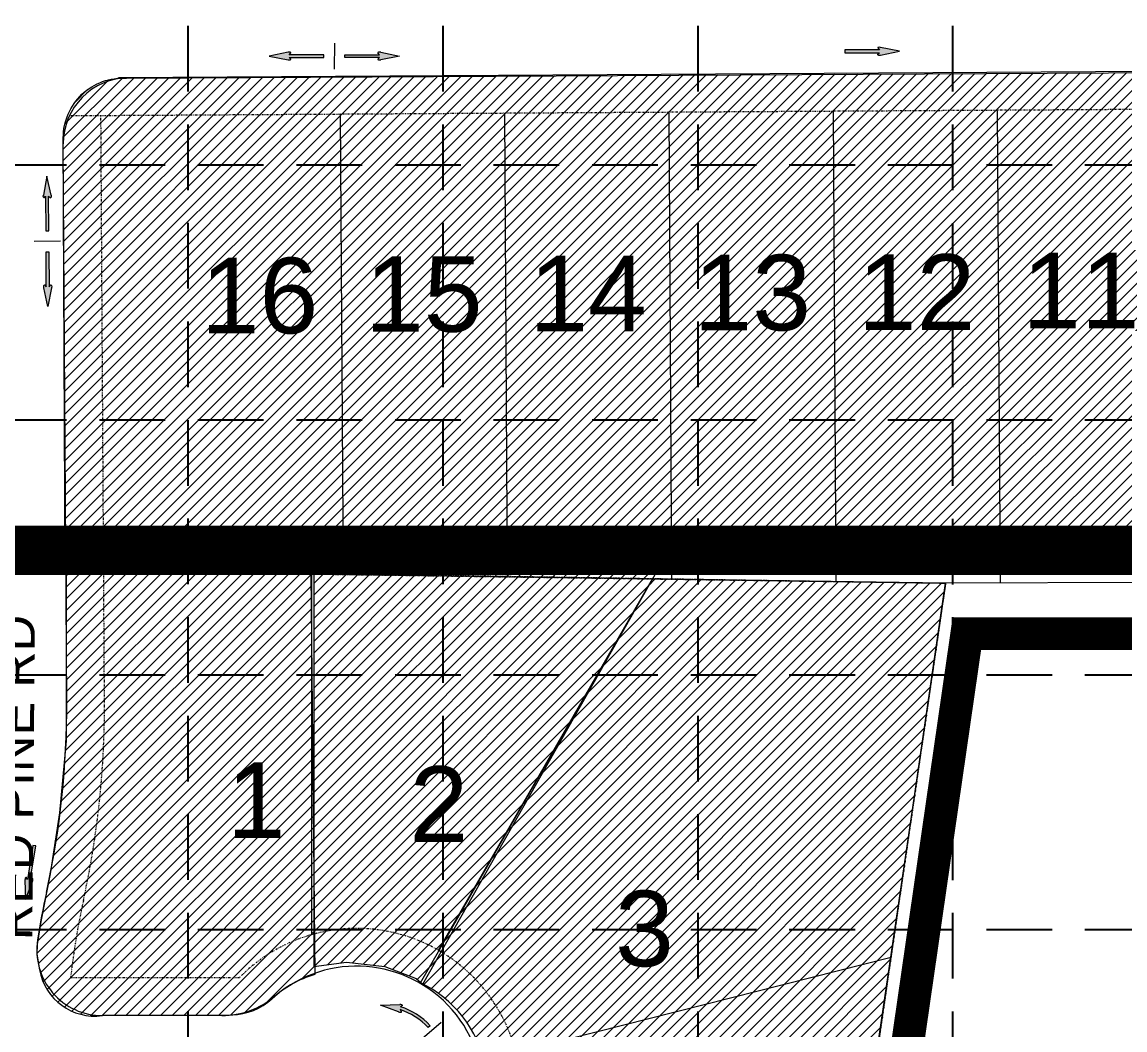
# Model space of a CAD drawing. Extents: x 218174 to 221286, y 216036 to 221010.
# Drawn here: x 219912 to 220247.7, y 218182 to 218488.8 of the extents above; entities that cross this region are included whole.
import ezdxf
from ezdxf.enums import TextEntityAlignment as Align

# ---------------------------------------------------------------- set-up
doc = ezdxf.new("R2010")
doc.units = 0
doc.header["$MEASUREMENT"] = 0
doc.linetypes.add('DASHED', pattern=[0.75, 0.5, -0.25])
doc.linetypes.add('DIVIDE', pattern=[1.25, 0.5, -0.25, 0, -0.25, 0, -0.25])
for name, color, linetype, lineweight in [('1 ARROWS', 7, 'Continuous', 0), ('1 CURB LINE', 7, 'Continuous', 0), ('1 LOT NUMBERS', 7, 'Continuous', 0), ('1 PHASE LINES', 7, 'Continuous', 0), ('1 STREET NAMES', 7, 'Continuous', 0), ('25', 7, 'Continuous', 0), ('PH.2-27', 7, 'Continuous', 0), ('PH.2-29', 7, 'Continuous', 0), ('PH.5-27', 7, 'Continuous', 0), ('PH.5-29', 7, 'Continuous', 0)]:
    doc.layers.add(name, color=color, linetype=linetype, lineweight=lineweight)
for name, color, linetype in [('1 LIMITS OF DISTURBANCE', 1, 'DASHED'), ('1 SODDED LOT', 2, 'Continuous'), ('GRID', 251, 'DASHED')]:
    doc.layers.add(name, color=color, linetype=linetype)
doc.styles.get("Standard").update_dxf_attribs({"font": 'ARIAL.TTF'})
pattern_1 = [(45, (0, 0), (-1.767766952966369, 1.767766952966369), [])]

msp = doc.modelspace()

# ---------------------------------------------------------------- hatches: boundary and pattern name
at = {"layer": '1 ARROWS', "linetype": 'Continuous', "lineweight": 0}
h = msp.add_hatch(color=256, dxfattribs=at)
edge = h.paths.add_edge_path()
edge.add_line((220172.4393, 218480.927), (220172.9873, 218480.319))
edge.add_line((220172.9873, 218480.319), (220162.4033, 218480.319))
edge.add_line((220162.4033, 218480.319), (220162.4073, 218479.459))
edge.add_line((220162.4073, 218479.459), (220172.9873, 218479.459))
edge.add_line((220172.9873, 218479.459), (220172.4513, 218478.959))
edge.add_line((220172.4513, 218478.959), (220172.4504237492, 218478.957489293))
edge.add_ellipse((220172.985428591, 218478.9102099902), major_axis=(-0.5599999835654649, 1.281461009340908e-05), ratio=0.2857142856656849, start_angle=-17.18267222680537, end_angle=124.7269333349436)
edge.add_line((220173.3044384934, 218478.7787024787), (220173.3033, 218478.779))
edge.add_line((220173.3033, 218478.779), (220179.0353, 218479.915))
edge.add_line((220179.0353, 218479.915), (220173.3073, 218481.095))
edge.add_line((220173.3073, 218481.095), (220173.3085772058, 218481.0958994756))
edge.add_ellipse((220172.9807480713, 218480.9661882906), major_axis=(-0.5599999835553902, 1.28145955607326e-05), ratio=0.2857142857313003, start_angle=234.1684722239023, end_angle=374.4967194430868)
edge.add_line((220172.4393, 218480.927), (220172.4393, 218480.927))
h = msp.add_hatch(color=256, dxfattribs=at)
edge = h.paths.add_edge_path()
edge.add_line((219993.8279, 218477.4856), (219993.2879, 218477.9856))
edge.add_line((219993.2879, 218477.9856), (220003.8719, 218478.0016))
edge.add_line((220003.8719, 218478.0016), (220003.8719, 218478.8616))
edge.add_line((220003.8719, 218478.8616), (219993.2879, 218478.8456))
edge.add_line((219993.2879, 218478.8456), (219993.8359, 218479.4536))
edge.add_line((219993.8359, 218479.4536), (219993.8375218306, 218479.4552771244))
edge.add_ellipse((219993.2952897431, 218479.4944889318), major_axis=(0.5599993003929559, 0.0008676997387176976), ratio=0.2857142856996242, start_angle=-14.49671944819191, end_angle=125.831527777922)
edge.add_line((219992.9672629825, 218479.6236995054), (219992.9679, 218479.6216))
edge.add_line((219992.9679, 218479.6216), (219987.2399, 218478.4336))
edge.add_line((219987.2399, 218478.4336), (219992.9759, 218477.3056))
edge.add_ellipse((219993.2937478772, 218477.4385059224), major_axis=(0.5599993004085901, 0.0008676997202418555), ratio=0.2857142856774649, start_angle=235.2730666702234, end_angle=377.182672233985)
edge.add_line((219993.8286799093, 218477.4866018973), (219993.8279, 218477.4856))
edge.add_line((219993.8279, 218477.4856), (219993.8279, 218477.4856))
edge.add_line((219993.8279, 218477.4856), (219993.8279, 218477.4856))
h = msp.add_hatch(color=256, dxfattribs=at)
edge = h.paths.add_edge_path()
edge.add_line((220020.3159, 218477.4856), (220020.8559, 218477.9856))
edge.add_line((220020.8559, 218477.9856), (220010.2719, 218478.0016))
edge.add_line((220010.2719, 218478.0016), (220010.2719, 218478.8616))
edge.add_line((220010.2719, 218478.8616), (220020.8559, 218478.8456))
edge.add_line((220020.8559, 218478.8456), (220020.3079, 218479.4536))
edge.add_line((220020.3079, 218479.4536), (220020.3063124746, 218479.4552766453))
edge.add_ellipse((220020.8485445621, 218479.4944884527), major_axis=(-0.5599993003517315, 0.0008676997323755125), ratio=0.2857142857882789, start_angle=234.1684722188539, end_angle=374.496719431673, ccw=False)
edge.add_line((220021.1765713227, 218479.6236990264), (220021.1759, 218479.6216))
edge.add_line((220021.1759, 218479.6216), (220026.9039, 218478.4336))
edge.add_line((220026.9039, 218478.4336), (220021.1679, 218477.3056))
edge.add_ellipse((220020.8500863565, 218477.4385054433), major_axis=(-0.5599993003675948, 0.0008676997520417718), ratio=0.2857142857478522, start_angle=-17.182672219505378, end_angle=124.7269333372405, ccw=False)
edge.add_line((220020.3151543244, 218477.4866014182), (220020.3159, 218477.4856))
edge.add_line((220020.3159, 218477.4856), (220020.3159, 218477.4856))
edge.add_line((220020.3159, 218477.4856), (220020.3159, 218477.4856))
h = msp.add_hatch(color=256, dxfattribs=at)
edge = h.paths.add_edge_path()
edge.add_line((219918.6915259975, 218435.2722262941), (219919.188238989, 218435.8152513723))
edge.add_line((219919.188238989, 218435.8152513723), (219919.2684838033, 218425.231543171))
edge.add_line((219919.2684838033, 218425.231543171), (219920.1284679848, 218425.2367633896))
edge.add_line((219920.1284679848, 218425.2367633896), (219920.0482231704, 218435.8204715909))
edge.add_line((219920.0482231704, 218435.8204715909), (219920.6595383589, 218435.2761722437))
edge.add_line((219920.6595383589, 218435.2761722437), (219920.6612246097, 218435.2745949248))
edge.add_ellipse((219920.6971443354, 218435.8170550552), major_axis=(-0.00426689163741241, 0.5599837330085298), ratio=0.2857142857424029, start_angle=165.5032805615903, end_angle=305.8315277752866)
edge.add_line((219920.8243614028, 218436.1458600931), (219920.8222664901, 218436.1451760417))
edge.add_line((219920.8222664901, 218436.1451760417), (219919.5995192579, 218441.8658594972))
edge.add_line((219919.5995192579, 218441.8658594972), (219918.5063576499, 218436.1231180188))
edge.add_ellipse((219918.6411897843, 218435.80611696), major_axis=(-0.004266891641480115, 0.5599837329644858), ratio=0.2857142857500352, start_angle=55.2730666622835, end_angle=197.1826722192115)
edge.add_line((219918.6925319235, 218435.2714867108), (219918.6915259975, 218435.2722262941))
edge.add_line((219918.6915259975, 218435.2722262941), (219918.6915259975, 218435.2722262941))
edge.add_line((219918.6915259975, 218435.2722262941), (219918.6915259975, 218435.2722262941))
h = msp.add_hatch(color=256, dxfattribs=at)
edge = h.paths.add_edge_path()
edge.add_line((219918.8523087298, 218408.7847135051), (219919.3555773446, 218408.2477584485))
edge.add_line((219919.3555773446, 218408.2477584485), (219919.3073319416, 218418.8316608904))
edge.add_line((219919.3073319416, 218418.8316608904), (219920.1673161231, 218418.836881109))
edge.add_line((219920.1673161231, 218418.836881109), (219920.2155615261, 218408.2529786671))
edge.add_line((219920.2155615261, 218408.2529786671), (219920.8202239709, 218408.8046591605))
edge.add_line((219920.8202239709, 218408.8046591605), (219920.8218912199, 218408.8062911415))
edge.add_ellipse((219920.8643936666, 218408.2643070441), major_axis=(-0.00253152406406151, 0.5599942668982499), ratio=0.285714285773122, start_angle=234.1684722205772, end_angle=374.4967194345718, ccw=False)
edge.add_line((219920.995592993, 218407.9370706281), (219920.9934896595, 218407.9376948898))
edge.add_line((219920.9934896595, 218407.9376948898), (219919.8402805949, 218402.202589063))
edge.add_line((219919.8402805949, 218402.202589063), (219918.6774836991, 218407.9316365726))
edge.add_ellipse((219918.8084578334, 218408.2502853452), major_axis=(-0.002531524044849182, 0.5599942668495553), ratio=0.2857142857825052, start_angle=-17.182672208366625, end_angle=124.7269333410249, ccw=False)
edge.add_line((219918.8533058746, 218408.7854994816), (219918.8523087298, 218408.7847135051))
edge.add_line((219918.8523087298, 218408.7847135051), (219918.8523087298, 218408.7847135051))
edge.add_line((219918.8523087298, 218408.7847135051), (219918.8523087298, 218408.7847135051))
h = msp.add_hatch(color=256, dxfattribs=at)
edge = h.paths.add_edge_path()
edge.add_line((219915.157805343, 218228.0573296422), (219914.4698126665, 218227.6138951995))
edge.add_line((219914.4698126665, 218227.6138951995), (219916.1666802387, 218238.0609857568))
edge.add_line((219916.1666802387, 218238.0609857568), (219915.3171634823, 218238.1949160052))
edge.add_line((219915.3171634823, 218238.1949160052), (219913.6209372055, 218227.7517737059))
edge.add_line((219913.6209372055, 218227.7517737059), (219913.2133385414, 218228.3610021947))
edge.add_line((219913.2133385414, 218228.3610021947), (219913.2119878601, 218228.3621093131))
edge.add_ellipse((219913.079546106, 218227.8416050316), major_axis=(0.0897939992183155, 0.5527540434225644), ratio=0.2857142857325548, start_angle=-17.1826722214674, end_angle=124.7269333328051)
edge.add_line((219912.8985948173, 218227.547805475), (219912.8990710177, 218227.5488815416))
edge.add_line((219912.8990710177, 218227.5488815416), (219913.1014, 218221.7089))
edge.add_line((219913.1014, 218221.7089), (219915.1844710801, 218227.1736232593))
edge.add_line((219915.1844710801, 218227.1736232593), (219915.1851541539, 218227.1722183675))
edge.add_ellipse((219915.1096796766, 218227.5166026607), major_axis=(0.08979399923868434, 0.552754043461278), ratio=0.2857142856698204, start_angle=234.1684722249783, end_angle=374.4967194549837)
edge.add_line((219915.157805343, 218228.0573296422), (219915.157805343, 218228.0573296422))
h = msp.add_hatch(color=256, dxfattribs=at)
edge = h.paths.add_edge_path()
edge.add_line((220026.6176000457, 218187.4728652895), (220021.1452, 218189.5383))
edge.add_line((220021.1452, 218189.5383), (220026.9819590818, 218189.7570286606))
edge.add_line((220026.9819590818, 218189.7570286606), (220026.9821366036, 218189.758101472))
edge.add_ellipse((220027.2764432402, 218189.5779761095), major_axis=(-0.5530040581822697, 0.08824109753529887), ratio=0.2857142856872198, start_angle=162.8173277743674, end_angle=304.7269333328926, ccw=False)
edge.add_line((220027.7973174511, 218189.446996845), (220027.7970557472, 218189.4440791449))
edge.add_line((220027.7970557472, 218189.4440791449), (220027.1911911045, 218189.0343572685))
edge.add_line((220027.1911911045, 218189.0343572685), (220027.1986743097, 218189.0425624427))
edge.add_ellipse((220021.1210088154, 218169.53751553), major_axis=(14.44619107114845, 14.44619107114845), ratio=0.9999999999981978, start_angle=357.2849860133665, end_angle=387.6932526800508, ccw=False)
edge.add_line((220036.235274769, 218183.2831997629), (220035.599040561, 218182.7045756465))
edge.add_ellipse((220021.1210088154, 218169.53751553), major_axis=(13.83807925905063, 13.83807925905062), ratio=0.9999999999967448, start_angle=357.2849804577191, end_angle=387.3607860133973)
edge.add_line((220027.0511530015, 218188.1874019933), (220027.0517032657, 218188.1861691308))
edge.add_line((220027.0517032657, 218188.1861691308), (220027.4972595685, 218187.5031818997))
edge.add_line((220027.4972595685, 218187.5031818997), (220027.4988529557, 218187.5010576365))
edge.add_ellipse((220026.9571443362, 218187.5469377393), major_axis=(-0.5530040581898307, 0.08824109754441527), ratio=0.2857142857107097, start_angle=54.168472223969104, end_angle=194.4967194481772, ccw=False)
edge.add_line((220026.6129734512, 218187.4704962315), (220026.6160870767, 218187.4728177294))
edge.add_line((220026.6160870767, 218187.4728177294), (220026.6176000457, 218187.4728652895))
at = {"layer": '1 SODDED LOT', "linetype": 'Continuous', "lineweight": 0}
h = msp.add_hatch(dxfattribs=at)
h.set_pattern_fill('ANSI31', color=256, scale=20, style=0)
h.set_pattern_definition(pattern_1)
edge = h.paths.add_edge_path()
edge.add_line((219925.1521238828, 218322.2696473561), (219924.5731652936, 218453.5824524791))
edge.add_arc((219942.6750694037, 218453.6622638339), 18.1020800535757, 86.40969489418302, 180.2526156433154, ccw=False)
edge.add_line((219943.8086514292, 218471.728815637), (220336.1850613397, 218473.8970746833))
edge.add_line((220336.1850613397, 218473.8970746833), (220952.5334135578, 218478.3035029959))
edge.add_line((220952.5334135578, 218478.3035029959), (220953.2314251225, 218320.1404254726))
edge.add_line((220953.2314251225, 218320.1404254726), (219925.1521238828, 218322.2696473561))
at = {"layer": '1 SODDED LOT', "lineweight": 0}
h = msp.add_hatch(dxfattribs=at)
h.set_pattern_fill('ANSI31', color=256, scale=20, style=0)
h.set_pattern_definition(pattern_1)
h.paths.add_polyline_path([(220033.9572010652, 218195.9851549183), (220106.8140567015, 218324.3598313125), (220000.8175916391, 218324.8105892927), (220000.8175916391, 218201.3010080774), (220010.7406697552, 218202.65330585), (220022.4679234213, 218201.3010080774), (220031.9399627677, 218197.6948965719)])
at = {"layer": '1 SODDED LOT', "linetype": 'Continuous', "lineweight": 0}
h = msp.add_hatch(dxfattribs=at)
h.set_pattern_fill('ANSI31', color=256, scale=20, style=0)
h.set_pattern_definition(pattern_1)
h.paths.add_polyline_path([(219765.1061654834, 217737.7112028543), (219820.4559597838, 217737.8803445924), (219820.3674063963, 217869.238810805), (219764.7284529509, 217869.238810805)])
edge = h.paths.add_edge_path()
edge.add_line((219392.9191595434, 217776.9329323082), (219503.1874212205, 217735.6347871001))
edge.add_line((219503.1874212205, 217735.6347871001), (219545.2747610155, 217737.7092689456))
edge.add_line((219545.2747610155, 217737.7092689456), (219544.9620388578, 217869.1989282809))
edge.add_line((219544.9620388578, 217869.1989282809), (219527.9462781606, 217870.4934774914))
edge.add_arc((219540.1072720005, 218030.339514504), 160.3079702316812, 256.0939915324485, 265.6493513546174, ccw=False)
edge.add_arc((219648.6875470878, 218468.8948250548), 612.1048676870912, 252.6748337847304, 256.09399153244783, ccw=False)
edge.add_arc((219542.3894157452, 218128.1380474948), 255.1532264525371, 247.2631150643335, 252.6748337847356, ccw=False)
edge.add_arc((219437.0571690961, 217876.7878352619), 17.37532503085557, 67.26311506433757, 149.2815408320726)
edge.add_arc((219504.7329934974, 217836.575375594), 96.09672695517695, 149.2815408320733, 167.4738396491667)
edge.add_line((219410.9236490118, 217857.4173481176), (219382.5628099379, 217781.4852028124))
edge.add_line((219382.5628099379, 217781.4852028124), (219392.9191595434, 217776.9329323082))
edge = h.paths.add_edge_path()
edge.add_line((219503.4939324754, 217676.9185169477), (219362.9973775945, 217729.5505135075))
edge.add_line((219362.9973775945, 217729.5505135075), (219339.3473268799, 217666.4878125329))
edge.add_line((219339.3473268799, 217666.4878125329), (219338.1342159053, 217662.0878228623))
edge.add_arc((219354.3549170688, 217657.6156508641), 16.82591657585175, 164.5860589113822, 238.3547042884601)
edge.add_arc((219394.9915523368, 217723.5527015924), 94.27932698923483, 238.3547042884571, 259.0998695616377)
edge.add_line((219377.163550473, 217630.9743356148), (219420.1330092127, 217614.6985716896))
edge.add_line((219420.1330092127, 217614.6985716896), (219456.3142073067, 217607.7152621635))
edge.add_line((219456.3142073067, 217607.7152621635), (219486.9383335118, 217605.8493645292))
edge.add_line((219486.9383335118, 217605.8493645292), (219503.3708029281, 217606.0359461865))
edge.add_line((219503.3708029281, 217606.0359461865), (219503.4939324754, 217676.9185169477))
h.paths.add_polyline_path([(219603.4444759357, 217617.6123004232), (219603.3948313999, 217737.5521012289), (219653.3020606622, 217737.670556031), (219653.5884238337, 217606.336223146), (219603.6218388302, 217606.2179073074)])
edge = h.paths.add_edge_path()
edge.add_line((219852.9123236596, 217617.6052711863), (219855.3005118329, 217737.6588599365))
edge.add_line((219855.3005118329, 217737.6588599365), (219875.2088671156, 217737.8274226601))
edge.add_line((219875.2088671156, 217737.8274226601), (219897.6026933723, 217737.7970012343))
edge.add_line((219897.6026933723, 217737.7970012343), (219935.7913363573, 217732.254986373))
edge.add_line((219935.7913363573, 217732.254986373), (219947.0355462575, 217729.8720750428))
edge.add_line((219947.0355462575, 217729.8720750428), (219930.2047466727, 217615.4713824452))
edge.add_arc((219912.3045011365, 217618.1048931199), 18.09293145760962, 260.3650620723883, 351.6305997655007, ccw=False)
edge.add_arc((219833.2218586187, 217152.2679152177), 454.4090837006611, 80.3650620723886, 85.7845043544528)
edge.add_arc((219831.6893068656, 217131.4755206466), 475.2578819124253, 85.78450435445103, 87.49857078249657)
edge.add_line((219852.4316083198, 217606.2805451043), (219852.9123236596, 217617.6052711863))
edge = h.paths.add_edge_path()
edge.add_line((220000.0525809571, 218320.7632946134), (219925.434517199, 218320.7632946134))
edge.add_line((219925.434517199, 218320.7632946134), (219925.434517199, 218269.9905601809))
edge.add_line((219925.434517199, 218269.9905601809), (219923.4472844212, 218248.1023269008))
edge.add_line((219923.4472844212, 218248.1023269008), (219920.534306976, 218229.5565594878))
edge.add_line((219920.534306976, 218229.5565594878), (219917.7289211493, 218215.0147241945))
edge.add_line((219917.7289211493, 218215.0147241945), (219916.6530263058, 218207.9868073855))
edge.add_line((219916.6530263058, 218207.9868073855), (219916.4972628395, 218205.0294441133))
edge.add_line((219916.4972628395, 218205.0294441133), (219917.353983247, 218200.2821151785))
edge.add_arc((219934.1992905071, 218203.3220811673), 17.11741130833459, 190.2297042983687, 277.5072626087335)
edge.add_line((219936.4357121874, 218186.3513950302), (219975.899639205, 218186.6216442937))
edge.add_arc((219975.7769790978, 218204.5334397019), 17.91221539188102, 270.3923557880413, 313.4071270366879)
edge.add_arc((220009.5342013662, 218168.8450715152), 31.21221518089459, 105.3867092977666, 133.4071270366938, ccw=False)
edge.add_line((220001.2525871402, 218198.9385465939), (220000.0525809571, 218320.7632946134))
edge = h.paths.add_edge_path()
edge.add_line((220103.9063460088, 218319.2931418621), (220193.1174061307, 218318.0194140158))
edge.add_line((220193.1174061307, 218318.0194140158), (220163.8746402019, 218119.3564555208))
edge.add_line((220163.8746402019, 218119.3564555208), (220042.1798327391, 218137.385892475))
edge.add_line((220042.1798327391, 218137.385892475), (220044.5861840681, 218140.0835561292))
edge.add_arc((220017.8112615566, 218163.9671378602), 35.87926910901607, 318.266620132014, 424.3727808259927)
edge.add_line((220033.3295523622, 218196.3168612325), (220103.9063460088, 218319.2931418621))
h.paths.add_polyline_path([(220038.0755571806, 218086.6000838933), (220156.7645438057, 218069.3358957644), (220149.3917326238, 218020.026713317), (220019.239468379, 218038.7625364746), (220026.7336376136, 218088.8372225137)])
h.paths.add_polyline_path([(220135.1579868303, 217920.9188147582), (220004.8329058157, 217939.7023602972), (220019.4060676236, 218038.7803422446), (220149.5912344302, 218019.9564301764)])
h.paths.add_polyline_path([(220113.4777527536, 217772.4574738778), (219983.324186567, 217791.3613502262), (219990.7721261952, 217841.3908731282), (220120.6636178954, 217821.9098234694)])

# ---------------------------------------------------------------- linework, layer by layer
at = {"layer": '1 ARROWS', "linetype": 'Continuous', "lineweight": 0}
for p, q in [((220007.0919, 218482.4296), (220007.0519, 218474.4296)), ((220172.9873, 218480.319), (220162.4033, 218480.319)), ((220162.4033, 218480.319), (220162.4073, 218479.459)), ((220172.4393, 218480.927), (220172.9873, 218480.319)), ((220172.4393, 218480.927), (220172.4393, 218480.927)), ((220173.3073, 218481.095), (220173.3085772058, 218481.0958994756)), ((220179.0353, 218479.915), (220173.3073, 218481.095)), ((219992.9679, 218479.6216), (219987.2399, 218478.4336)), ((219987.2399, 218478.4336), (219992.9759, 218477.3056)), ((219992.9672629825, 218479.6236995054), (219992.9679, 218479.6216)), ((219993.2879, 218478.8456), (219993.8359, 218479.4536)), ((220003.8719, 218478.8616), (219993.2879, 218478.8456)), ((219993.2879, 218477.9856), (220003.8719, 218478.0016)), ((219993.8279, 218477.4856), (219993.2879, 218477.9856)), ((219993.8286799093, 218477.4866018973), (219993.8279, 218477.4856)), ((219993.8279, 218477.4856), (219993.8279, 218477.4856)), ((219993.8279, 218477.4856), (219993.8279, 218477.4856)), ((219993.8359, 218479.4536), (219993.8375218306, 218479.4552771244)), ((220003.8719, 218478.0016), (220003.8719, 218478.8616)), ((220010.2719, 218478.0016), (220010.2719, 218478.8616)), ((220010.2719, 218478.8616), (220020.8559, 218478.8456)), ((220020.8559, 218477.9856), (220010.2719, 218478.0016)), ((220020.3079, 218479.4536), (220020.3063124746, 218479.4552766453)), ((220020.8559, 218478.8456), (220020.3079, 218479.4536)), ((220020.3151543244, 218477.4866014182), (220020.3159, 218477.4856)), ((220020.3159, 218477.4856), (220020.8559, 218477.9856)), ((220020.3159, 218477.4856), (220020.3159, 218477.4856)), ((220020.3159, 218477.4856), (220020.3159, 218477.4856)), ((220026.9039, 218478.4336), (220021.1679, 218477.3056)), ((220021.1765713227, 218479.6236990264), (220021.1759, 218479.6216)), ((220021.1759, 218479.6216), (220026.9039, 218478.4336)), ((220162.4073, 218479.459), (220172.9873, 218479.459)), ((220172.4513, 218478.959), (220172.4504237492, 218478.957489293)), ((220172.9873, 218479.459), (220172.4513, 218478.959)), ((220173.3033, 218478.779), (220179.0353, 218479.915)), ((220173.3044384934, 218478.7787024787), (220173.3033, 218478.779)), ((219919.5995192579, 218441.8658594972), (219918.5063576499, 218436.1231180188)), ((219920.8222664901, 218436.1451760417), (219919.5995192579, 218441.8658594972)), ((219918.6915259975, 218435.2722262941), (219919.188238989, 218435.8152513723)), ((219918.6925319235, 218435.2714867108), (219918.6915259975, 218435.2722262941)), ((219918.6915259975, 218435.2722262941), (219918.6915259975, 218435.2722262941)), ((219918.6915259975, 218435.2722262941), (219918.6915259975, 218435.2722262941)), ((219919.188238989, 218435.8152513723), (219919.2684838033, 218425.231543171)), ((219920.1284679848, 218425.2367633896), (219920.0482231704, 218435.8204715909)), ((219920.0482231704, 218435.8204715909), (219920.6595383589, 218435.2761722437)), ((219920.6595383589, 218435.2761722437), (219920.6612246097, 218435.2745949248)), ((219920.8243614028, 218436.1458600931), (219920.8222664901, 218436.1451760417)), ((219919.2684838033, 218425.231543171), (219920.1284679848, 218425.2367633896)), ((219923.715705025, 218422.0784797186), (219915.7160949751, 218421.9899202814)), ((219919.3073319416, 218418.8316608904), (219920.1673161231, 218418.836881109)), ((219919.3555773446, 218408.2477584485), (219919.3073319416, 218418.8316608904)), ((219920.1673161231, 218418.836881109), (219920.2155615261, 218408.2529786671)), ((219919.8402805949, 218402.202589063), (219918.6774836991, 218407.9316365726)), ((219918.8533058746, 218408.7854994816), (219918.8523087298, 218408.7847135051)), ((219918.8523087298, 218408.7847135051), (219919.3555773446, 218408.2477584485)), ((219918.8523087298, 218408.7847135051), (219918.8523087298, 218408.7847135051)), ((219918.8523087298, 218408.7847135051), (219918.8523087298, 218408.7847135051)), ((219920.9934896595, 218407.9376948898), (219919.8402805949, 218402.202589063)), ((219920.2155615261, 218408.2529786671), (219920.8202239709, 218408.8046591605)), ((219920.8202239709, 218408.8046591605), (219920.8218912199, 218408.8062911415)), ((219920.995592993, 218407.9370706281), (219920.9934896595, 218407.9376948898)), ((219915.3171634823, 218238.1949160052), (219913.6209372055, 218227.7517737059)), ((219914.4698126665, 218227.6138951995), (219916.1666802387, 218238.0609857568)), ((219916.1666802387, 218238.0609857568), (219915.3171634823, 218238.1949160052)), ((219913.2133385414, 218228.3610021947), (219913.2119878601, 218228.3621093131)), ((219913.6209372055, 218227.7517737059), (219913.2133385414, 218228.3610021947)), ((219912.8985948173, 218227.547805475), (219912.8990710177, 218227.5488815416)), ((219912.8990710177, 218227.5488815416), (219913.1014, 218221.7089)), ((219913.1014, 218221.7089), (219915.1844710801, 218227.1736232593)), ((219915.157805343, 218228.0573296422), (219914.4698126665, 218227.6138951995)), ((219915.157805343, 218228.0573296422), (219915.157805343, 218228.0573296422)), ((219915.1844710801, 218227.1736232593), (219915.1851541539, 218227.1722183675)), ((220021.1452, 218189.5383), (220026.9819590818, 218189.7570286606)), ((220026.6176000457, 218187.4728652895), (220021.1452, 218189.5383)), ((220026.9819590818, 218189.7570286606), (220026.9821366036, 218189.758101472)), ((220027.0511530015, 218188.1874019933), (220027.0517032657, 218188.1861691308)), ((220027.0517032657, 218188.1861691308), (220027.4972595685, 218187.5031818997)), ((220027.7970557472, 218189.4440791449), (220027.1911911045, 218189.0343572685)), ((220027.1911911045, 218189.0343572685), (220027.1986743097, 218189.0425624427)), ((220027.7973174511, 218189.446996845), (220027.7970557472, 218189.4440791449)), ((220026.6129734512, 218187.4704962315), (220026.6160870767, 218187.4728177294)), ((220026.6160870767, 218187.4728177294), (220026.6176000457, 218187.4728652895)), ((220027.4972595685, 218187.5031818997), (220027.4988529557, 218187.5010576365)), ((220033.0627933073, 218178.7989902829), (220039.5483143559, 218184.4102729026)), ((220036.235274769, 218183.2831997629), (220035.599040561, 218182.7045756465))]:
    msp.add_line(p, q, dxfattribs=at)
for centre, major_axis, ratio, start_param, end_param in [((220172.9807480713, 218480.9661882906), (-0.5599999835553902, 1.28145955607326e-05), 0.2857142857313003, 4.087010844671982, 6.536200792199329), ((219993.2952897431, 218479.4944889318), (0.5599993003929558, 0.0008676997387176974), 0.2857142856996242, -0.2530154851088444, 2.196174462539444), ((219993.2937478772, 218477.4385059224), (0.5599993004085901, 0.0008676997202418555), 0.2857142856774649, 4.10628965465953, 6.583079511953633), ((220020.8500863565, 218477.4385054433), (-0.5599993003675949, 0.000867699752041772), 0.2857142857478521, -0.2998942045213313, 2.176895652650324), ((220020.8485445621, 218479.4944884527), (-0.5599993003517313, 0.000867699732375512), 0.2857142857882789, 4.087010844583872, 6.536200792000118), ((220172.985428591, 218478.9102099902), (-0.5599999835654649, 1.281461009340908e-05), 0.2857142856656849, -0.2998942046487396, 2.176895652610237), ((219913.079546106, 218227.8416050316), (0.0897939992183155, 0.5527540434225644), 0.2857142857325548, -0.2998942045555744, 2.176895652572913), ((219915.1096796766, 218227.5166026607), (0.08979399923868434, 0.552754043461278), 0.2857142856698204, 4.087010844690764, 6.536200792406971), ((220027.2764432402, 218189.5779761095), (-0.5530040581822697, 0.08824109753529887), 0.2857142856872198, 2.841698448961524, 5.318488306164233), ((220021.1210088154, 218169.53751553), (13.83807925905063, 13.83807925905062), 0.9999999999967448, 6.235799276910795, 6.760721109046981), ((220021.1210088154, 218169.53751553), (14.44619107114845, 14.44619107114845), 0.9999999999981969, 6.235799373875134, 6.766523747033217), ((220026.9571443362, 218187.5469377393), (-0.5530040581898306, 0.08824109754441527), 0.2857142857107096, 0.9454181910833559, 3.394608138698382)]:
    msp.add_ellipse(centre, major_axis=major_axis, ratio=ratio, start_param=start_param, end_param=end_param, dxfattribs=at)
at = {"layer": '1 ARROWS', "linetype": 'Continuous', "lineweight": 0, "extrusion": (0, 0, -1)}
for centre, major_axis, ratio, start_param, end_param in [((219918.6411897843, 218435.80611696), (-0.004266891641480109, 0.5599837329644857), 0.2857142857500353, 2.84169844907359, 5.318488306248426), ((219918.8084578334, 218408.2502853452), (-0.002531524044849182, 0.5599942668495553), 0.2857142857825052, 4.106289654463211, 6.583079511506508), ((219920.8643936666, 218408.2643070441), (-0.00253152406406151, 0.5599942668982499), 0.285714285773122, -0.2530154848711288, 2.196174462565637)]:
    msp.add_ellipse(centre, major_axis=major_axis, ratio=ratio, start_param=start_param, end_param=end_param, dxfattribs=at)
at = {"layer": '1 ARROWS', "linetype": 'Continuous', "lineweight": 0, "extrusion": (0, 0, -0.9999999999999998)}
msp.add_ellipse((219920.6971443354, 218435.8170550552), major_axis=(-0.004266891637412402, 0.5599837330085294), ratio=0.2857142857424029, start_param=0.9454181910963455, end_param=3.394608138527904, dxfattribs=at)
at = {"layer": '1 ARROWS', "linetype": 'Continuous', "lineweight": 0}
for p in [(220172.4513, 218478.959), (219913.2133385414, 218228.3610021947)]:
    msp.add_point(p, dxfattribs=at)
at = {"layer": '1 CURB LINE', "color": 7, "linetype": 'Continuous', "lineweight": 0}
for p, q in [((220952.2229, 218477.9564), (219941.3302915279, 218471.8200726182)), ((219925.5989131199, 218282.1075713157), (219924.5693514969, 218451.717933198)), ((219972.8382167089, 218186.3800715873), (219936.5069694723, 218186.3561925016))]:
    msp.add_line(p, q, dxfattribs=at)
for centre, radius, start, end in [((219944.568983038, 218451.8393341136), 20, 90.34779444444443, 180.3477888888889), ((219662.1037675554, 218280.5081142498), 263.5, 347.5831425974812, 0.3477901409107276), ((220150.4082961758, 218172.9967784347), 236.5, 167.5831425974812, 171.1362649388104), ((219936.4938277983, 218206.3561881831), 20, 171.1362649388104, 270.0376582375391), ((220013.841504486, 218162.9070568928), 38.5, 311.4937416666667, 130.2391805555556), ((219972.8217852057, 218211.3800661883), 25, 270.0376583333334, 310.2391805555555)]:
    msp.add_arc(centre, radius, start, end, dxfattribs=at)
at = {"layer": '1 LIMITS OF DISTURBANCE', "lineweight": 0, "ltscale": 50, "const_width": 10, "flags": 128}
msp.add_lwpolyline([(218444.4822009378, 220364.2087428127), (219055.857668967, 220366.6779388952), (219055.857668967, 220772.7696965267), (219285.0863828114, 220772.7696965267), (219285.0863828114, 220791.7335587853), (219318.8554241965, 220791.7335587853), (219318.8554241965, 220759.5240548454), (219391.601146207, 220758.4415755138), (220987.667060722, 220731.1144035474), (220986.7197379695, 220286.8091661247), (221023.2650102217, 220286.8091661247), (221023.2650102217, 220226.9214105199), (220988.4649376277, 220226.9214105199), (220988.4649376277, 219086.779522647), (220977.7945212361, 219041.6758504541, 0.03000122989087034), (220966.3612096216, 218975.9845275235, 0.03704064733269622), (220958.7390232219, 218777.006480876, -0.0101856939958706), (220966.039779394, 218302.6241112363), (220199.5849835647, 218302.6241112363), (219982.3855932277, 216800.0150451882), (219977.5853550621, 216762.8416492814), (218877.4706299325, 216761.9335807207), (218945.2876769361, 216986.6623163462), (218954.7725792511, 217018.0570657145), (218971.3711209517, 217065.4453673034), (218954.8033776455, 217122.225412711), (218977.97593586, 217150.6427880634), (218953.2759864516, 217263.4655617167), (219000.173787857, 217274.2659437782), (219042.0764653459, 217384.3261462432), (219013.3432068802, 217433.3747258098), (219061.2319781042, 217463.2823920406), (219069.3844603495, 217505.3066446885), (219032.4881251179, 217553.6185555894), (219010.6884965084, 217581.6761660247), (219077.041073506, 217902.0243416065), (219154.3434638442, 217909.6853876947), (219184.1853364456, 217879.8662759533), (219210.362413556, 217907.0696777637), (219196.6583446522, 217984.8573100211), (219196.266951059, 218037.7639563552), (219218.3102775017, 218088.1203908873), (219287.6021185969, 218144.4504261659), (219303.4570167389, 218163.2271045921), (219276.2187716679, 218216.9971774631), (219308.553435998, 218249.6543638936), (219362.5487625909, 218227.735489162), (219407.8256037375, 218356.005375819), (219624.5411199252, 218350.175185403), (219618.323131142, 218768.3288473151), (219580.0265123588, 218772.4883490713), (219581.6915892365, 218810.7557698603), (219618.323131142, 218809.9238764573), (219616.5590213124, 219036.7502892522), (219553.4185778775, 219045.1625951735), (219530.2670641653, 218997.8433700236), (219491.3304662735, 219015.7195186589), (219509.2202568015, 219059.8841450111), (219452.3938470384, 219092.4818319036), (219322.8841444425, 218925.1875902816), (219168.5833565106, 218724.4836401443), (219101.3963737568, 218550.1996503541), (219137.9702208544, 218518.1612799625), (219105.8653205002, 218463.431513591), (219082.6381332332, 218238.5597961059), (218854.7213917476, 217964.361363612), (218635.5148529474, 218283.5341396029), (218444.6246461794, 218285.591644741), (218423.5765368737, 220363.6489399396)], format="xyb", dxfattribs=at)
at = {"layer": '1 PHASE LINES', "linetype": 'Continuous', "lineweight": 0, "const_width": 15, "flags": 128}
msp.add_lwpolyline([(219636.2332404998, 218327.9979543673), (220953.8311507511, 218327.9979543673)], dxfattribs=at)
at = {"layer": '1 SODDED LOT', "linetype": 'Continuous', "lineweight": 0, "flags": 128}
for points in [[(219925.1521238828, 218322.2696473561), (219924.5731652936, 218453.5824524791, -0.4339976495041325), (219943.8086514292, 218471.728815637), (220336.1850613397, 218473.8970746833), (220952.5334135578, 218478.3035029959), (220953.2314251225, 218320.1404254726)], [(220000.0525809571, 218320.7632946134), (219925.434517199, 218320.7632946134), (219925.434517199, 218269.9905601809), (219923.4472844212, 218248.1023269008), (219920.534306976, 218229.5565594878), (219917.7289211493, 218215.0147241945), (219916.6530263058, 218207.9868073855), (219916.4972628395, 218205.0294441133), (219917.353983247, 218200.2821151785, 0.4003640673896343), (219936.4357121874, 218186.3513950302), (219975.899639205, 218186.6216442937, 0.1899227078350036), (219988.0858573739, 218191.520408701, -0.1228749941979353), (220001.2525871402, 218198.9385465939)], [(220103.9063460088, 218319.2931418621), (220193.1174061307, 218318.0194140158), (220163.8746402019, 218119.3564555208), (220042.1798327391, 218137.385892475), (220044.5861840681, 218140.0835561292, 0.4991601023758223), (220033.3295523622, 218196.3168612325)]]:
    msp.add_lwpolyline(points, format="xyb", close=True, dxfattribs=at)
at = {"layer": '1 SODDED LOT', "lineweight": 0, "flags": 128}
msp.add_lwpolyline([(220033.9572010652, 218195.9851549183), (220106.8140567015, 218324.3598313125), (220000.8175916391, 218324.8105892927), (220000.8175916391, 218201.3010080774), (220010.7406697552, 218202.65330585), (220022.4679234213, 218201.3010080774), (220031.9399627677, 218197.6948965719)], close=True, dxfattribs=at)
at = {"layer": '25', "color": 7, "linetype": 'DASHED', "lineweight": 0}
msp.add_line((219925.3433158855, 218322.2183723393), (220193.1268, 218318.0249), dxfattribs=at)
at = {"layer": 'GRID', "color": 253, "linetype": 'DASHED', "ltscale": 40}
for p, q in [((219962.5822633978, 216427.6708023044), (219962.5822633978, 220928.2973227122)), ((220040.1750455795, 216427.6586030964), (220040.1750455795, 220928.2973227122)), ((220117.7678277611, 216427.6464038885), (220117.7678277611, 220928.2973227122)), ((220195.3606099427, 216427.6342046805), (220195.3606099427, 220928.2973227122)), ((218255.5410554017, 218445.3282928996), (221204.0667783041, 218445.3282928996)), ((218255.5410554017, 218367.7355107179), (221204.0667783041, 218367.7355107179)), ((218255.5410554017, 218290.1427285361), (221204.0667783041, 218290.1427285361)), ((218255.5410554017, 218212.5499463547), (221204.0667783041, 218212.5499463547))]:
    msp.add_line(p, q, dxfattribs=at)
at = {"layer": 'PH.2-27', "color": 7, "linetype": 'DIVIDE', "lineweight": 0}
msp.add_line((220952.6002, 218466.4585), (219926.4506379617, 218460.2296436081), dxfattribs=at)
at = {"layer": 'PH.2-29', "color": 7, "linetype": 'Continuous', "lineweight": 0}
for p, q in [((220009.8014, 218320.6561), (220008.9511, 218460.7304)), ((220059.8066, 218319.9384), (220058.9502, 218461.0339)), ((220109.8119, 218319.2207), (220108.9492, 218461.3374)), ((220159.8172, 218318.503), (220158.9483, 218461.6409)), ((220209.8207, 218318.0726), (220208.9474, 218461.9444)), ((220193.1268, 218318.0249), (219925.3667735375, 218321.8561614665)), ((220953.488, 218320.1992), (220193.1268, 218318.0249))]:
    msp.add_line(p, q, dxfattribs=at)
at = {"layer": 'PH.5-27', "color": 7, "linetype": 'DIVIDE', "lineweight": 0}
for p, q in [((219937.0987012574, 218282.1773768426), (219936.0175434278, 218460.2877159215)), ((219978.1113262307, 218197.8835398755), (219926.7851152196, 218197.8498051942))]:
    msp.add_line(p, q, dxfattribs=at)
msp.add_lwpolyline([(219925.3267904243, 218321.8684630515), (220193.1268, 218318.0249), (219968.0935, 216776.3895)], dxfattribs=at)
for centre, radius, start, end in [((219662.1037675554, 218280.5081142498), 274.9999999999985, 347.5831425974812, 0.3477901409107276), ((220150.4082961758, 218172.9967784347), 224.9999999999995, 167.5831425973964, 173.6582880280126), ((220013.841504486, 218162.9070568928), 50, 306.1222194444445, 135.6107194444445)]:
    msp.add_arc(centre, radius, start, end, dxfattribs=at)
at = {"layer": 'PH.5-29', "color": 7, "linetype": 'Continuous', "lineweight": 0}
for p, q in [((219936.8588, 218321.7029), (220048.9067, 218320.0948)), ((220000.0731, 218320.7957), (220000.1452, 218210.9946)), ((220038.7951, 218206.2351), (220103.9147, 218319.3053)), ((220048.9067, 218320.0948), (220193.1268, 218318.0249)), ((219975.3927, 216826.3943), (220193.1268, 218318.0249)), ((220062.3085, 218175.1934), (220176.5032, 218204.1418))]:
    msp.add_line(p, q, dxfattribs=at)

# ---------------------------------------------------------------- texts
at = {"layer": '1 LOT NUMBERS', "color": 7, "linetype": 'Continuous', "lineweight": 0}
for s, p in [('16', (219984.285, 218405.5798)), ('15', (220034.2841, 218405.8833)), ('14', (220084.2832, 218406.1868)), ('13', (220134.2823, 218406.4903)), ('12', (220184.2814, 218406.7938)), ('11', (220234.2805, 218407.0973))]:
    msp.add_text(s, height=23, dxfattribs=at).set_placement(p, align=Align.MIDDLE)
for s, p in [('1', (219974.3384, 218251.9680330057)), ('2', (220029.9434, 218250.7301330057)), ('3', (220092.5203, 218212.8977330057))]:
    msp.add_text(s, height=23, dxfattribs=at).set_placement(p, align=Align.MIDDLE_LEFT)
at = {"layer": '1 STREET NAMES', "color": 7, "linetype": 'Continuous', "lineweight": 0}
msp.add_text('RED PINE RD', height=11, rotation=89.5140746570066, dxfattribs=at).set_placement((219909.6029739397, 218209.3155392628), align=Align.MIDDLE_LEFT)

doc.saveas('drawing.dxf')
